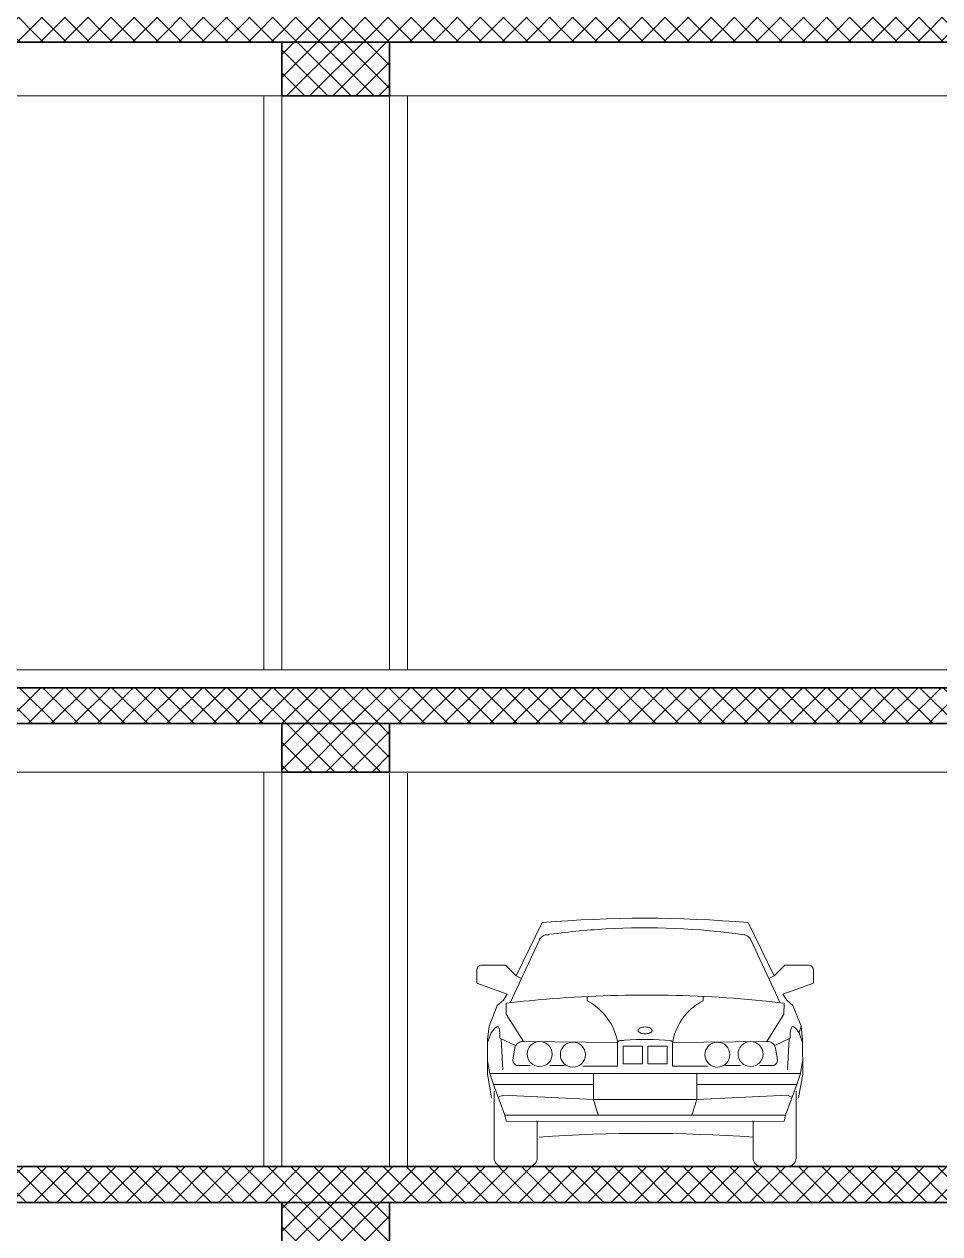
# Model space of a CAD drawing. Header units: millimetres. Extents: x -15634 to 67596, y -3027 to 55843.
# Drawn here: x 36258 to 41362, y 5251 to 11996 of the extents above; entities that cross this region are included whole.
import ezdxf

# ---------------------------------------------------------------- set-up
doc = ezdxf.new("R2010")
doc.units = ezdxf.units.MM
doc.header["$MEASUREMENT"] = 0
doc.set_wipeout_variables(frame=1)
doc.linetypes.add('Wipeout_Contour', pattern=[1000, 0, -1000])
doc.layers.add('Structural - Bearing', color=7, linetype='Continuous')
doc.layers.add('Structural - Combined', color=7, linetype='Continuous')
for name, color, linetype, lineweight in [('Structural - Bearing_Pen_No__1', 7, 'Continuous', 13), ('Structural - Bearing_Pen_No__7', 7, 'Continuous', 35), ('Structural - Combined_Pen_No__2', 8, 'Continuous', 15)]:
    doc.layers.add(name, color=color, linetype=linetype, lineweight=lineweight)
doc.layers.add('Structural - Bearing_Pen_No__61', color=7, linetype='Continuous', lineweight=20, true_color=0x6a6a6a)
doc.layers.add('Structural - Bearing_Pen_No__82', color=7, linetype='Continuous', lineweight=20, true_color=0xaaaaaa)
pattern_1 = [(45, (0, 0), (-64.34671, 64.34671), []), (135, (0, 0), (64.34671, 64.34671), [])]

# ---------------------------------------------------------------- blocks, each defined once
blk = doc.blocks.new('Car Elev 02 16[6]', base_point=(39719.5, 5625.6))
at = {"layer": 'Structural - Combined_Pen_No__2', "color": 8, "linetype": 'Continuous', "lineweight": 15}
for p, q in [((39145.6, 6986), (39000.1, 6689)), ((40293.3, 6986), (40438.8, 6689)), ((39130.6, 6890.4), (38966.4, 6538.9)), ((40472.5, 6538.9), (40308.1, 6890.9)), ((38810, 6749.7), (38940.4, 6749.7)), ((38940.4, 6749.7), (39000.1, 6689)), ((40498.5, 6749.7), (40438.8, 6689)), ((40628.9, 6749.7), (40498.5, 6749.7)), ((38780.5, 6648.4), (38780.5, 6720.3)), ((39000.1, 6689), (39030.1, 6675.1)), ((40438.8, 6689), (40408.9, 6675.1)), ((40658.5, 6648.4), (40658.5, 6720.3)), ((38950.9, 6587.6), (38780.5, 6648.4)), ((40488.1, 6587.6), (40658.5, 6648.4)), ((38895.2, 6523.4), (38930, 6553.8)), ((38930, 6553.8), (38950.9, 6587.6)), ((39396, 6550.4), (39395.7, 6550.6)), ((39396, 6573.2), (39396, 6550.4)), ((39396, 6550.4), (39396.4, 6550.2)), ((40042.9, 6550.4), (40042.5, 6550.2)), ((40042.9, 6573.2), (40042.9, 6550.4)), ((40042.9, 6550.4), (40043.3, 6550.6)), ((40508.9, 6553.8), (40488.1, 6587.6)), ((40543.7, 6523.4), (40508.9, 6553.8)), ((38850, 6408.6), (38895.2, 6523.4)), ((38943.9, 6536.9), (38945.2, 6476.1)), ((38945.2, 6476.1), (39041.1, 6324.2)), ((40493.7, 6476.1), (40397.8, 6324.2)), ((40495, 6536.9), (40493.7, 6476.1)), ((40588.9, 6408.6), (40543.7, 6523.4)), ((38841.4, 6333.3), (38850, 6408.6)), ((40588.9, 6408.6), (40578.5, 6371.4)), ((40597.5, 6333.3), (40588.9, 6408.6)), ((38860.4, 6371.4), (38841.4, 6317.4)), ((38881, 6397.9), (38860.4, 6371.4)), ((38894.3, 6407.1), (38881, 6397.9)), ((38902.2, 6404.7), (38894.3, 6407.1)), ((38905.8, 6397.4), (38902.2, 6404.7)), ((38910, 6371.4), (38905.8, 6397.4)), ((38910, 6341.6), (38910, 6371.4)), ((38996.1, 6300.5), (38910, 6341.6)), ((40442.9, 6300.5), (40528.9, 6341.6)), ((40528.9, 6371.4), (40533.1, 6397.4)), ((40528.9, 6341.6), (40528.9, 6371.4)), ((40533.1, 6397.4), (40536.8, 6404.7)), ((40536.8, 6404.7), (40544.6, 6407.1)), ((40544.6, 6407.1), (40557.9, 6397.9)), ((40557.9, 6397.9), (40578.5, 6371.4)), ((40578.5, 6371.4), (40597.5, 6317.4)), ((38840.5, 6140.5), (38841.4, 6333.3)), ((38916.5, 6337.9), (38926.5, 6165.4)), ((38992.7, 6286.9), (38982.4, 6222)), ((39041.1, 6324.2), (39566.4, 6317.1)), ((39566.4, 6317.1), (39566.4, 6185.7)), ((39704.9, 6297.1), (39596.4, 6297.1)), ((39596.4, 6297.1), (39596.4, 6199.2)), ((39704.9, 6199.2), (39704.9, 6297.1)), ((39734.1, 6199.2), (39734.1, 6297.1)), ((39734.1, 6297.1), (39842.5, 6297.1)), ((39842.5, 6297.1), (39842.5, 6199.2)), ((40397.8, 6324.2), (39872.5, 6317.1)), ((39872.5, 6317.1), (39872.5, 6185.7)), ((40446.2, 6286.9), (40456.6, 6222)), ((40522.5, 6337.9), (40512.4, 6165.4)), ((40598.4, 6140.5), (40597.5, 6333.3)), ((38853.5, 6145.2), (38841.4, 6213.4)), ((40585.4, 6145.2), (40597.5, 6213.4)), ((38863.9, 6010.1), (38840.5, 6140.5)), ((38874.4, 6084.4), (38853.5, 6145.2)), ((40585.4, 6145.2), (38853.5, 6145.2)), ((39079.5, 6189.1), (39008.5, 6189.1)), ((39270.8, 6189.1), (39187.4, 6189.1)), ((39566.4, 6185.7), (39371.7, 6185.7)), ((39430.8, 6145.2), (39430.8, 5999.9)), ((39596.4, 6199.2), (39704.9, 6199.2)), ((39842.5, 6199.2), (39734.1, 6199.2)), ((39872.5, 6185.7), (40067.3, 6185.7)), ((40008.1, 6145.2), (40008.1, 5999.9)), ((40168.1, 6189.1), (40251.6, 6189.1)), ((40359.4, 6189.1), (40430.5, 6189.1)), ((40564.6, 6084.4), (40585.4, 6145.2)), ((40575, 6010.1), (40598.4, 6140.5)), ((38937, 5912.1), (38874.4, 6084.4)), ((38874.4, 6084.4), (39430.8, 6084.4)), ((40564.6, 6084.4), (40008.1, 6084.4)), ((40502, 5912.1), (40564.6, 6084.4)), ((38877.8, 6047.2), (38877.8, 5674.6)), ((38926.5, 6023.6), (38902.2, 6013.5)), ((39430.8, 5999.9), (38926.5, 6023.6)), ((40512.4, 6023.6), (40008.1, 5999.9)), ((40536.8, 6013.5), (40512.4, 6023.6)), ((40561.1, 6047.2), (40561.1, 5674.6)), ((39430.8, 5999.9), (39458.6, 5912.1)), ((40008.1, 5999.9), (39430.8, 5999.9)), ((40008.1, 5999.9), (39980.3, 5912.1)), ((38943.9, 5878.4), (38937, 5912.1)), ((38937, 5912.1), (40502, 5912.1)), ((39716, 5875), (38943.9, 5878.4)), ((39117.8, 5674.6), (39117.8, 5880.3)), ((40495, 5878.4), (39716, 5875)), ((40321.1, 5674.6), (40321.1, 5880.3)), ((40495, 5878.4), (40502, 5912.1)), ((38927, 5625.6), (39068.6, 5625.6)), ((40511.9, 5625.6), (40370.4, 5625.6))]:
    blk.add_line(p, q, dxfattribs=at)
for centre in [(39131.7, 6253.2), (39316.5, 6249.9), (40122.4, 6249.9), (40307.2, 6253.2)]:
    blk.add_circle(centre, 69.7, dxfattribs=at)
for centre, radius, start, end in [((39719.4, 290.8), 6719.8, 85.10079, 94.89814), ((39721, 3000.4), 3956.6, 93.22919, 98.02547), ((39721.2, 3000), 3957.1, 82.02698, 93.23173), ((39174.9, 6869.7), 48.9, 153.92006, 154.97045), ((39175, 6869.7), 49, 131.38678, 153.91263), ((39175.2, 6869.5), 49.3, 108.93501, 131.38747), ((39175.2, 6869.3), 49.4, 82.26257, 108.93891), ((40263.5, 6869.8), 49.4, 81.22241, 97.68083), ((40263.5, 6869.9), 49.4, 58.80197, 81.22817), ((40263.6, 6870.1), 49.1, 36.31331, 58.80476), ((40263.8, 6870.2), 48.9, 25.02823, 36.31203), ((38809.9, 6720.2), 29.5, 123.6258, 146.12635), ((38810, 6720.1), 29.6, 101.19628, 123.6266), ((38810, 6720), 29.7, 90, 101.20155), ((40628.9, 6720), 29.7, 78.79845, 90), ((40628.9, 6720.1), 29.6, 56.3734, 78.80372), ((40629, 6720.2), 29.5, 33.87416, 56.37421), ((38809.7, 6720.3), 29.3, 168.70104, 180.00001), ((38809.8, 6720.2), 29.3, 146.12656, 168.69591), ((40629.1, 6720.2), 29.3, 11.30409, 33.87397), ((40629.2, 6720.3), 29.3, 0, 11.29895), ((39719.2, -36.3), 6618.7, 94.47454, 96.72703), ((39719.5, -37.2), 6619.7, 83.27214, 94.47617), ((39245.8, 6261.3), 325.8, 43.52588, 62.46575), ((40193.5, 6260.8), 326.4, 117.54339, 128.76162), ((39246.9, 6262.4), 324.3, 20.98505, 43.52708), ((40192.5, 6262.1), 324.8, 128.76029, 151.27765), ((40191.3, 6262.7), 323.5, 151.28138, 170.31193), ((39247.9, 6262.8), 323.2, 9.68339, 20.98066), ((39690.4, 6384.9), 9.94, 157.62107, 202.38911), ((39696.6, 6381.8), 16.8, 124.55899, 155.91495), ((39696.6, 6388), 16.8, 204.08506, 235.44102), ((39709.3, 6364.5), 38.3, 107.44672, 125.48407), ((39709.3, 6405.4), 38.3, 234.51594, 252.55327), ((39717.9, 6339), 65.2, 95.33852, 107.96501), ((39717.9, 6430.9), 65.2, 252.03499, 264.66147), ((39719.5, 6326.6), 77.7, 84.41199, 95.64031), ((39719.5, 6443.3), 77.7, 264.35969, 275.588), ((39721, 6339), 65.2, 72.03499, 84.66148), ((39721, 6430.9), 65.2, 275.33853, 287.96501), ((39729.6, 6364.5), 38.3, 54.51593, 72.55327), ((39729.6, 6405.4), 38.3, 287.44674, 305.48406), ((39742.3, 6381.8), 16.8, 24.08505, 55.44101), ((39742.3, 6388), 16.8, 304.55898, 335.91496), ((39748.5, 6384.9), 9.94, 0, 22.37894), ((39748.5, 6384.9), 9.94, 337.6109, 0), ((39040.2, 6275.1), 48.9, 145.38462, 166.03286), ((39040.3, 6275), 49.1, 122.88613, 145.38321), ((39040.5, 6274.8), 49.3, 100.4579, 122.88804), ((39040.5, 6274.7), 49.4, 89.26162, 100.46307), ((39577, 6317.1), 10.3, 152.47246, 175.05522), ((39577, 6317.1), 10.3, 175.06075, 180.04234), ((39577.1, 6317.1), 10.4, 129.95122, 152.47277), ((39577.1, 6317.1), 10.4, 107.50347, 129.9532), ((39577.1, 6317), 10.5, 83.69444, 107.50616), ((39719.4, 5012.6), 1322.7, 94.97582, 96.22691), ((39719.5, 5012.4), 1322.9, 83.77335, 94.97712), ((39861.8, 6317), 10.7, 78.79603, 96.30304), ((39861.8, 6317.1), 10.7, 56.37367, 78.80124), ((39861.9, 6317.1), 10.6, 33.87221, 56.37823), ((39861.9, 6317.1), 10.6, 11.30892, 33.87304), ((39861.9, 6317.1), 10.6, 0, 11.29879), ((40398.5, 6274.7), 49.4, 70.23491, 90.73971), ((40398.5, 6274.9), 49.3, 47.78443, 70.23919), ((40398.7, 6275.1), 49, 25.25653, 47.78547), ((40398.8, 6275.1), 48.8, 13.95918, 25.25305), ((39011.4, 6218.3), 29.3, 172.6592, 183.95456), ((39011.4, 6218.3), 29.3, 183.95936, 206.54129), ((39011.5, 6218.4), 29.4, 206.54513, 229.07088), ((40427.5, 6218.3), 29.3, 332.35364, 354.93417), ((40427.5, 6218.3), 29.3, 354.94089, 17.53812), ((39011.6, 6218.5), 29.6, 229.07068, 251.52122), ((39011.7, 6218.5), 29.7, 251.51639, 276.18747), ((40427.3, 6218.6), 29.7, 263.81384, 287.38963), ((40427.3, 6218.5), 29.6, 287.38379, 309.83112), ((40427.4, 6218.4), 29.4, 309.83219, 332.35214), ((39719.5, -2826.3), 8637.2, 86.00548, 93.92513), ((38926.6, 5674.6), 48.8, 180.00001, 191.29841), ((39069, 5674.6), 48.8, 348.7017, 0), ((40369.9, 5674.6), 48.8, 179.99776, 191.30048), ((40512.3, 5674.6), 48.8, 348.70389, 0), ((38926.7, 5674.6), 48.9, 191.30412, 213.87262), ((38926.9, 5674.8), 49.1, 213.87487, 236.3752), ((38927, 5675), 49.3, 236.3729, 258.80333), ((38927, 5675), 49.4, 258.79803, 270.00111), ((39068.6, 5675), 49.4, 269.99889, 281.20047), ((39068.6, 5674.9), 49.3, 281.19515, 303.62663), ((39068.7, 5674.8), 49.1, 303.6248, 326.12511), ((39068.9, 5674.6), 48.9, 326.12708, 348.69599), ((40370, 5674.6), 48.9, 191.30621, 213.87416), ((40370.2, 5674.8), 49.1, 213.87642, 236.37566), ((40370.3, 5674.9), 49.3, 236.3738, 258.80538), ((40370.4, 5675), 49.4, 258.80062, 270.00111), ((40511.9, 5675), 49.4, 269.99889, 281.20307), ((40511.9, 5675), 49.3, 281.19722, 303.62926), ((40512, 5674.8), 49.1, 303.62743, 326.12727), ((40512.2, 5674.6), 48.9, 326.12954, 348.69818)]:
    blk.add_arc(centre, radius, start, end, dxfattribs=at)

msp = doc.modelspace()

# ---------------------------------------------------------------- hatches: boundary and pattern name
at = {"layer": 'Structural - Bearing_Pen_No__1', "linetype": 'Continuous', "lineweight": 13}
h = msp.add_hatch(dxfattribs=at)
h.set_pattern_fill('CONCRETE_BLOCK', style=0, pattern_type=2)
h.set_pattern_definition(pattern_1)
h.paths.add_polyline_path([(-655.6, 11895.6), (44144.4, 11895.6), (44144.4, 12095.6), (-655.6, 12095.6)])
h = msp.add_hatch(dxfattribs=at)
h.set_pattern_fill('CONCRETE_BLOCK', style=0, pattern_type=2)
h.set_pattern_definition(pattern_1)
h.paths.add_polyline_path([(37694.4, 11595.6), (38294.4, 11595.6), (38294.4, 11895.6), (37694.4, 11895.6)])
h = msp.add_hatch(dxfattribs=at)
h.set_pattern_fill('CONCRETE_BLOCK', style=0, pattern_type=2)
h.set_pattern_definition(pattern_1)
h.paths.add_polyline_path([(37694.4, 7825.6), (38294.4, 7825.6), (38294.4, 8095.6), (37694.4, 8095.6)])
h = msp.add_hatch(dxfattribs=at)
h.set_pattern_fill('CONCRETE_BLOCK', style=0, pattern_type=2)
h.set_pattern_definition(pattern_1)
h.paths.add_polyline_path([(-655.6, 5425.6), (44144.4, 5425.6), (44144.4, 5625.6), (-655.6, 5625.6)])
h = msp.add_hatch(dxfattribs=at)
h.set_pattern_fill('CONCRETE_BLOCK', style=0, pattern_type=2)
h.set_pattern_definition(pattern_1)
h.paths.add_polyline_path([(37694.4, 5155.6), (38294.4, 5155.6), (38294.4, 5425.6), (37694.4, 5425.6)])

# ---------------------------------------------------------------- linework, layer by layer
at = {"layer": 'Structural - Bearing_Pen_No__1', "color": 7, "linetype": 'Continuous', "lineweight": 13}
for p, q in [((-655.6, 11895.6), (44144.4, 11895.6)), ((-655.6, 8095.6), (44144.4, 8095.6)), ((-655.6, 5425.6), (44144.4, 5425.6))]:
    msp.add_line(p, q, dxfattribs=at)
at = {"layer": 'Structural - Bearing_Pen_No__7', "color": 7, "linetype": 'Continuous', "lineweight": 35, "flags": 128}
for points in [[(-655.6, 11895.6), (44144.4, 11895.6), (44144.4, 12095.6), (-655.6, 12095.6)], [(37694.4, 11595.6), (38294.4, 11595.6), (38294.4, 11895.6), (37694.4, 11895.6)], [(37694.4, 7825.6), (38294.4, 7825.6), (38294.4, 8095.6), (37694.4, 8095.6)], [(-655.6, 5425.6), (44144.4, 5425.6), (44144.4, 5625.6), (-655.6, 5625.6)], [(37694.4, 5155.6), (38294.4, 5155.6), (38294.4, 5425.6), (37694.4, 5425.6)]]:
    msp.add_lwpolyline(points, close=True, dxfattribs=at)
at = {"layer": 'Structural - Bearing_Pen_No__82', "color": 253, "linetype": 'Continuous', "lineweight": 20, "true_color": 0xaaaaaa}
for p, q in [((37694.4, 7825.6), (32344.4, 7825.6)), ((37594.4, 5625.6), (37594.4, 7824.5)), ((37694.4, 5625.6), (37694.4, 7825.6)), ((38294.4, 7825.6), (38394.4, 7825.6)), ((43544.4, 7825.6), (38394.4, 7825.6)), ((38294.4, 5625.6), (38294.4, 7818.7)), ((38394.4, 5625.6), (38394.4, 7818.7))]:
    msp.add_line(p, q, dxfattribs=at)

# ---------------------------------------------------------------- block references
at = {"layer": 'Structural - Combined', "color": 161, "linetype": 'Continuous', "lineweight": 20, "true_color": 0xaaaaff}
msp.add_blockref('Car Elev 02 16[6]', (39719.5, 5625.6), dxfattribs=at)

# ---------------------------------------------------------------- wipeouts: each hides what was drawn before it
at = {"color": 254, "linetype": 'Wipeout_Contour', "lineweight": 0, "ltscale": 145783.067244}
msp.add_wipeout([(37594.4, 8295.6), (37594.4, 11595.6), (32444.4, 11595.6), (32444.4, 8295.6)], dxfattribs=at).dxf.layer = 'Structural - Bearing'
at = {"color": 254, "linetype": 'Wipeout_Contour', "lineweight": 0, "ltscale": 168387.140702}
msp.add_wipeout([(38394.4, 11595.6), (38394.4, 8295.6), (43344.4, 8295.6), (43344.4, 11595.6)], dxfattribs=at).dxf.layer = 'Structural - Bearing'

# ---------------------------------------------------------------- next in the draw order: wipeouts: each hides what was drawn before it
at = {"color": 254, "linetype": 'Wipeout_Contour', "lineweight": 0, "ltscale": 155874.735963}
msp.add_wipeout([(37594.4, 8295.6), (37694.4, 8295.6), (37694.4, 11595.6), (37594.4, 11595.6)], dxfattribs=at).dxf.layer = 'Structural - Bearing'
at = {"color": 254, "linetype": 'Wipeout_Contour', "lineweight": 0, "ltscale": 158581.534826}
msp.add_wipeout([(38294.4, 8295.6), (38394.4, 8295.6), (38394.4, 11595.6), (38294.4, 11595.6)], dxfattribs=at).dxf.layer = 'Structural - Bearing'

# ---------------------------------------------------------------- next in the draw order: hatches: boundary and pattern name
at = {"layer": 'Structural - Bearing_Pen_No__1', "linetype": 'Continuous', "lineweight": 13}
h = msp.add_hatch(dxfattribs=at)
h.set_pattern_fill('CONCRETE_BLOCK', style=0, pattern_type=2)
h.set_pattern_definition(pattern_1)
h.paths.add_polyline_path([(-655.6, 8095.6), (44144.4, 8095.6), (44144.4, 8295.6), (-655.6, 8295.6)])

# ---------------------------------------------------------------- next in the draw order: linework, layer by layer
at = {"layer": 'Structural - Bearing_Pen_No__1', "color": 7, "linetype": 'Continuous', "lineweight": 13}
msp.add_line((29944.4, 8295.6), (43944.4, 8295.6), dxfattribs=at)
at = {"layer": 'Structural - Bearing_Pen_No__61', "color": 251, "linetype": 'Continuous', "lineweight": 20, "true_color": 0x6a6a6a}
msp.add_lwpolyline([(43944.4, 8395.6), (29944.4, 8395.6)], dxfattribs=at)
at = {"layer": 'Structural - Bearing_Pen_No__7', "color": 7, "linetype": 'Continuous', "lineweight": 35, "flags": 128}
msp.add_lwpolyline([(-655.6, 8095.6), (44144.4, 8095.6), (44144.4, 8295.6), (-655.6, 8295.6)], close=True, dxfattribs=at)
at = {"layer": 'Structural - Bearing_Pen_No__82', "color": 253, "linetype": 'Continuous', "lineweight": 20, "true_color": 0xaaaaaa}
for p, q in [((37594.4, 11595.6), (32444.4, 11595.6)), ((37594.4, 11595.6), (37694.4, 11595.6)), ((37594.4, 8395.6), (37594.4, 11595.6)), ((37694.4, 8395.6), (37694.4, 11595.6)), ((38294.4, 8395.6), (38294.4, 11595.6)), ((38294.4, 11595.6), (38394.4, 11595.6)), ((43344.4, 11595.6), (38394.4, 11595.6)), ((38394.4, 8395.6), (38394.4, 11595.6))]:
    msp.add_line(p, q, dxfattribs=at)

doc.saveas('drawing.dxf')
